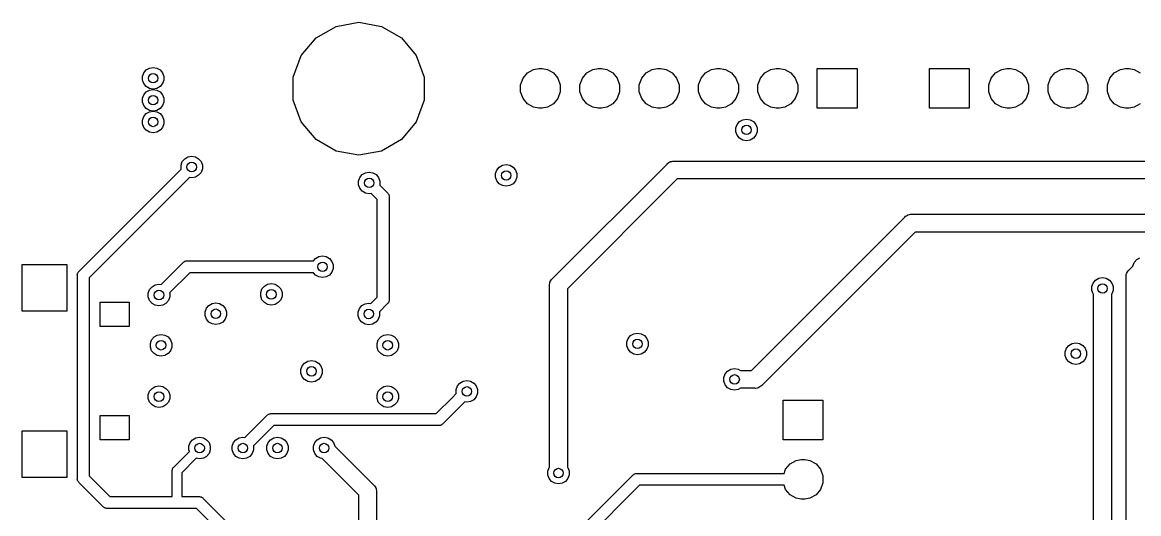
# Model space of a CAD drawing. Extents: x 91.5 to 190.2, y -113.9 to -59.9.
# Drawn here: x 91.75 to 139.54, y -80.96 to -59.93 of the extents above; entities that cross this region are included whole.
import ezdxf

# ---------------------------------------------------------------- set-up
doc = ezdxf.new("R2010")
doc.units = 0
doc.header["$MEASUREMENT"] = 0
doc.layers.add('BLACK', color=7, linetype='CONTINUOUS')

msp = doc.modelspace()

# ---------------------------------------------------------------- linework, layer by layer
at = {"layer": 'BLACK', "linetype": 'CONTINUOUS'}
for p, q in [((104.322, -60.592), (105.178, -60.0983)), ((105.178, -60.0983), (106.15, -59.9268)), ((106.15, -59.9268), (107.122, -60.0983)), ((107.122, -60.0983), (107.978, -60.592)), ((103.688, -61.3484), (104.322, -60.592)), ((107.978, -60.592), (108.612, -61.3484)), ((103.35, -62.2763), (103.688, -61.3484)), ((108.612, -61.3484), (108.95, -62.2763)), ((96.8928, -62.2394), (96.9479, -62.0879)), ((96.9479, -62.0879), (97.0516, -61.9644)), ((97.0516, -61.9644), (97.1912, -61.8837)), ((97.1912, -61.8837), (97.35, -61.8557)), ((97.35, -61.8557), (97.5088, -61.8837)), ((97.5088, -61.8837), (97.6484, -61.9644)), ((97.6484, -61.9644), (97.7521, -62.0879)), ((97.7521, -62.0879), (97.8072, -62.2394)), ((113.183, -62.3184), (113.375, -62.0888)), ((113.375, -62.0888), (113.635, -61.9389)), ((113.635, -61.9389), (113.856, -61.9)), ((113.856, -61.9), (114.004, -61.9)), ((114.004, -61.9), (114.225, -61.9389)), ((114.225, -61.9389), (114.485, -62.0888)), ((114.485, -62.0888), (114.677, -62.3184)), ((115.723, -62.3184), (115.915, -62.0888)), ((115.915, -62.0888), (116.175, -61.9389)), ((116.175, -61.9389), (116.396, -61.9)), ((116.396, -61.9), (116.544, -61.9)), ((116.544, -61.9), (116.765, -61.9389)), ((116.765, -61.9389), (117.025, -62.0888)), ((117.025, -62.0888), (117.217, -62.3184)), ((118.263, -62.3184), (118.455, -62.0888)), ((118.455, -62.0888), (118.715, -61.9389)), ((118.715, -61.9389), (118.936, -61.9)), ((118.936, -61.9), (119.084, -61.9)), ((119.084, -61.9), (119.305, -61.9389)), ((119.305, -61.9389), (119.565, -62.0888)), ((119.565, -62.0888), (119.757, -62.3184)), ((120.803, -62.3184), (120.995, -62.0888)), ((120.995, -62.0888), (121.255, -61.9389)), ((121.255, -61.9389), (121.476, -61.9)), ((121.476, -61.9), (121.624, -61.9)), ((121.624, -61.9), (121.845, -61.9389)), ((121.845, -61.9389), (122.105, -62.0888)), ((122.105, -62.0888), (122.297, -62.3184)), ((123.343, -62.3184), (123.535, -62.0888)), ((123.535, -62.0888), (123.795, -61.9389)), ((123.795, -61.9389), (124.016, -61.9)), ((124.016, -61.9), (124.164, -61.9)), ((124.164, -61.9), (124.385, -61.9389)), ((124.385, -61.9389), (124.645, -62.0888)), ((124.645, -62.0888), (124.837, -62.3184)), ((125.78, -63.6), (125.78, -61.9)), ((125.78, -61.9), (127.48, -61.9)), ((127.48, -61.9), (127.48, -63.6)), ((130.58, -63.6), (130.58, -61.9)), ((130.58, -61.9), (132.28, -61.9)), ((132.28, -61.9), (132.28, -63.6)), ((133.223, -62.3184), (133.415, -62.0888)), ((133.415, -62.0888), (133.675, -61.9389)), ((133.675, -61.9389), (133.896, -61.9)), ((133.896, -61.9), (134.044, -61.9)), ((134.044, -61.9), (134.265, -61.9389)), ((134.265, -61.9389), (134.525, -62.0888)), ((134.525, -62.0888), (134.717, -62.3184)), ((135.763, -62.3184), (135.955, -62.0888)), ((135.955, -62.0888), (136.215, -61.9389)), ((136.215, -61.9389), (136.436, -61.9)), ((136.436, -61.9), (136.584, -61.9)), ((136.584, -61.9), (136.805, -61.9389)), ((136.805, -61.9389), (137.065, -62.0888)), ((137.065, -62.0888), (137.257, -62.3184)), ((138.303, -62.3184), (138.495, -62.0888)), ((138.495, -62.0888), (138.755, -61.9389)), ((138.755, -61.9389), (138.976, -61.9)), ((138.976, -61.9), (139.124, -61.9)), ((139.124, -61.9), (139.345, -61.9389)), ((139.345, -61.9389), (139.605, -62.0888)), ((96.8928, -62.4006), (96.8928, -62.2394)), ((96.9479, -62.5521), (96.8928, -62.4006)), ((97.0516, -62.6756), (96.9479, -62.5521)), ((97.7521, -62.5521), (97.6484, -62.6756)), ((97.8072, -62.4006), (97.7521, -62.5521)), ((97.8072, -62.2394), (97.8072, -62.4006)), ((103.35, -63.2637), (103.35, -62.2763)), ((108.95, -62.2763), (108.95, -63.2637)), ((113.08, -62.6001), (113.183, -62.3184)), ((113.08, -62.8999), (113.08, -62.6001)), ((114.677, -62.3184), (114.78, -62.6001)), ((114.78, -62.6001), (114.78, -62.8999)), ((115.62, -62.6001), (115.723, -62.3184)), ((115.62, -62.8999), (115.62, -62.6001)), ((117.217, -62.3184), (117.32, -62.6001)), ((117.32, -62.6001), (117.32, -62.8999)), ((118.16, -62.6001), (118.263, -62.3184)), ((118.16, -62.8999), (118.16, -62.6001)), ((119.757, -62.3184), (119.86, -62.6001)), ((119.86, -62.6001), (119.86, -62.8999)), ((120.7, -62.6001), (120.803, -62.3184)), ((120.7, -62.8999), (120.7, -62.6001)), ((122.297, -62.3184), (122.4, -62.6001)), ((122.4, -62.6001), (122.4, -62.8999)), ((123.24, -62.6001), (123.343, -62.3184)), ((123.24, -62.8999), (123.24, -62.6001)), ((124.837, -62.3184), (124.94, -62.6001)), ((124.94, -62.6001), (124.94, -62.8999)), ((133.12, -62.6001), (133.223, -62.3184)), ((133.12, -62.8999), (133.12, -62.6001)), ((134.717, -62.3184), (134.82, -62.6001)), ((134.82, -62.6001), (134.82, -62.8999)), ((135.66, -62.6001), (135.763, -62.3184)), ((135.66, -62.8999), (135.66, -62.6001)), ((137.257, -62.3184), (137.36, -62.6001)), ((137.36, -62.6001), (137.36, -62.8999)), ((138.2, -62.6001), (138.303, -62.3184)), ((138.2, -62.8999), (138.2, -62.6001)), ((96.8928, -63.1794), (96.9479, -63.0279)), ((96.9479, -63.0279), (97.0516, -62.9044)), ((97.1912, -62.7563), (97.0516, -62.6756)), ((97.0516, -62.9044), (97.1912, -62.8237)), ((97.35, -62.7843), (97.1912, -62.7563)), ((97.1912, -62.8237), (97.35, -62.7957)), ((97.5088, -62.7563), (97.35, -62.7843)), ((97.35, -62.7957), (97.5088, -62.8237)), ((97.6484, -62.6756), (97.5088, -62.7563)), ((97.5088, -62.8237), (97.6484, -62.9044)), ((97.6484, -62.9044), (97.7521, -63.0279)), ((97.7521, -63.0279), (97.8072, -63.1794)), ((113.183, -63.1816), (113.08, -62.8999)), ((114.78, -62.8999), (114.677, -63.1816)), ((115.723, -63.1816), (115.62, -62.8999)), ((117.32, -62.8999), (117.217, -63.1816)), ((118.263, -63.1816), (118.16, -62.8999)), ((119.86, -62.8999), (119.757, -63.1816)), ((120.803, -63.1816), (120.7, -62.8999)), ((122.4, -62.8999), (122.297, -63.1816)), ((123.343, -63.1816), (123.24, -62.8999)), ((124.94, -62.8999), (124.837, -63.1816)), ((133.223, -63.1816), (133.12, -62.8999)), ((134.82, -62.8999), (134.717, -63.1816)), ((135.763, -63.1816), (135.66, -62.8999)), ((137.36, -62.8999), (137.257, -63.1816)), ((138.303, -63.1816), (138.2, -62.8999)), ((96.8928, -63.3406), (96.8928, -63.1794)), ((96.9479, -63.4921), (96.8928, -63.3406)), ((97.0516, -63.6156), (96.9479, -63.4921)), ((97.7521, -63.4921), (97.6484, -63.6156)), ((97.8072, -63.3406), (97.7521, -63.4921)), ((97.8072, -63.1794), (97.8072, -63.3406)), ((103.688, -64.1916), (103.35, -63.2637)), ((108.95, -63.2637), (108.612, -64.1916)), ((113.375, -63.4112), (113.183, -63.1816)), ((113.635, -63.5611), (113.375, -63.4112)), ((114.485, -63.4112), (114.225, -63.5611)), ((114.677, -63.1816), (114.485, -63.4112)), ((115.915, -63.4112), (115.723, -63.1816)), ((116.175, -63.5611), (115.915, -63.4112)), ((117.025, -63.4112), (116.765, -63.5611)), ((117.217, -63.1816), (117.025, -63.4112)), ((118.455, -63.4112), (118.263, -63.1816)), ((118.715, -63.5611), (118.455, -63.4112)), ((119.565, -63.4112), (119.305, -63.5611)), ((119.757, -63.1816), (119.565, -63.4112)), ((120.995, -63.4112), (120.803, -63.1816)), ((121.255, -63.5611), (120.995, -63.4112)), ((122.105, -63.4112), (121.845, -63.5611)), ((122.297, -63.1816), (122.105, -63.4112)), ((123.535, -63.4112), (123.343, -63.1816)), ((123.795, -63.5611), (123.535, -63.4112)), ((124.645, -63.4112), (124.385, -63.5611)), ((124.837, -63.1816), (124.645, -63.4112)), ((133.415, -63.4112), (133.223, -63.1816)), ((133.675, -63.5611), (133.415, -63.4112)), ((134.525, -63.4112), (134.265, -63.5611)), ((134.717, -63.1816), (134.525, -63.4112)), ((135.955, -63.4112), (135.763, -63.1816)), ((136.215, -63.5611), (135.955, -63.4112)), ((137.065, -63.4112), (136.805, -63.5611)), ((137.257, -63.1816), (137.065, -63.4112)), ((138.495, -63.4112), (138.303, -63.1816)), ((138.755, -63.5611), (138.495, -63.4112)), ((139.605, -63.4112), (139.345, -63.5611)), ((96.8928, -64.1094), (96.9479, -63.9579)), ((96.9479, -63.9579), (97.0516, -63.8344)), ((97.1912, -63.6963), (97.0516, -63.6156)), ((97.0516, -63.8344), (97.1912, -63.7537)), ((97.35, -63.7243), (97.1912, -63.6963)), ((97.1912, -63.7537), (97.35, -63.7257)), ((97.5088, -63.6963), (97.35, -63.7243)), ((97.35, -63.7257), (97.5088, -63.7537)), ((97.6484, -63.6156), (97.5088, -63.6963)), ((97.5088, -63.7537), (97.6484, -63.8344)), ((97.6484, -63.8344), (97.7521, -63.9579)), ((97.7521, -63.9579), (97.8072, -64.1094)), ((113.856, -63.6), (113.635, -63.5611)), ((114.004, -63.6), (113.856, -63.6)), ((114.225, -63.5611), (114.004, -63.6)), ((116.396, -63.6), (116.175, -63.5611)), ((116.544, -63.6), (116.396, -63.6)), ((116.765, -63.5611), (116.544, -63.6)), ((118.936, -63.6), (118.715, -63.5611)), ((119.084, -63.6), (118.936, -63.6)), ((119.305, -63.5611), (119.084, -63.6)), ((121.476, -63.6), (121.255, -63.5611)), ((121.624, -63.6), (121.476, -63.6)), ((121.845, -63.5611), (121.624, -63.6)), ((124.016, -63.6), (123.795, -63.5611)), ((124.164, -63.6), (124.016, -63.6)), ((124.385, -63.5611), (124.164, -63.6)), ((127.48, -63.6), (125.78, -63.6)), ((132.28, -63.6), (130.58, -63.6)), ((133.896, -63.6), (133.675, -63.5611)), ((134.044, -63.6), (133.896, -63.6)), ((134.265, -63.5611), (134.044, -63.6)), ((136.436, -63.6), (136.215, -63.5611)), ((136.584, -63.6), (136.436, -63.6)), ((136.805, -63.5611), (136.584, -63.6)), ((138.976, -63.6), (138.755, -63.5611)), ((139.124, -63.6), (138.976, -63.6)), ((139.345, -63.5611), (139.124, -63.6)), ((96.8928, -64.2706), (96.8928, -64.1094)), ((96.9479, -64.4221), (96.8928, -64.2706)), ((97.0516, -64.5456), (96.9479, -64.4221)), ((97.7521, -64.4221), (97.6484, -64.5456)), ((97.8072, -64.2706), (97.7521, -64.4221)), ((97.8072, -64.1094), (97.8072, -64.2706)), ((104.322, -64.948), (103.688, -64.1916)), ((108.612, -64.1916), (107.978, -64.948)), ((122.293, -64.4494), (122.348, -64.2979)), ((122.293, -64.6106), (122.293, -64.4494)), ((122.348, -64.2979), (122.452, -64.1744)), ((122.452, -64.1744), (122.591, -64.0937)), ((122.591, -64.0937), (122.75, -64.0657)), ((122.75, -64.0657), (122.909, -64.0937)), ((122.909, -64.0937), (123.048, -64.1744)), ((123.048, -64.1744), (123.152, -64.2979)), ((123.152, -64.2979), (123.207, -64.4494)), ((123.207, -64.4494), (123.207, -64.6106)), ((97.1912, -64.6263), (97.0516, -64.5456)), ((97.35, -64.6543), (97.1912, -64.6263)), ((97.5088, -64.6263), (97.35, -64.6543)), ((97.6484, -64.5456), (97.5088, -64.6263)), ((105.178, -65.4417), (104.322, -64.948)), ((107.978, -64.948), (107.122, -65.4417)), ((122.348, -64.7621), (122.293, -64.6106)), ((122.452, -64.8856), (122.348, -64.7621)), ((122.591, -64.9663), (122.452, -64.8856)), ((122.75, -64.9943), (122.591, -64.9663)), ((122.909, -64.9663), (122.75, -64.9943)), ((123.048, -64.8856), (122.909, -64.9663)), ((123.152, -64.7621), (123.048, -64.8856)), ((123.207, -64.6106), (123.152, -64.7621)), ((106.15, -65.6132), (105.178, -65.4417)), ((107.122, -65.4417), (106.15, -65.6132)), ((98.5428, -66.0394), (98.5979, -65.8879)), ((98.5979, -65.8879), (98.7016, -65.7644)), ((98.7016, -65.7644), (98.8412, -65.6837)), ((98.8412, -65.6837), (99, -65.6557)), ((99, -65.6557), (99.1588, -65.6837)), ((99.1588, -65.6837), (99.2984, -65.7644)), ((99.2984, -65.7644), (99.4021, -65.8879)), ((99.4021, -65.8879), (99.4572, -66.0394)), ((119.381, -65.9536), (119.425, -65.9284)), ((119.425, -65.9284), (119.466, -65.8994)), ((119.466, -65.8994), (119.483, -65.895)), ((119.483, -65.895), (119.498, -65.8865)), ((119.498, -65.8865), (119.547, -65.8777)), ((119.547, -65.8777), (119.596, -65.8646)), ((119.596, -65.8646), (119.647, -65.869)), ((119.647, -65.869), (159.936, -65.869)), ((94.1882, -70.5725), (98.5474, -66.2134)), ((98.5428, -66.2006), (98.5428, -66.0394)), ((98.5474, -66.2134), (98.5428, -66.2006)), ((99.4021, -66.3521), (99.2984, -66.4756)), ((99.4572, -66.2006), (99.4021, -66.3521)), ((99.4572, -66.0394), (99.4572, -66.2006)), ((106.302, -66.4444), (106.441, -66.3637)), ((106.441, -66.3637), (106.6, -66.3357)), ((106.6, -66.3357), (106.759, -66.3637)), ((106.759, -66.3637), (106.898, -66.4444)), ((112.008, -66.3994), (112.063, -66.2479)), ((112.008, -66.5606), (112.008, -66.3994)), ((112.063, -66.2479), (112.167, -66.1244)), ((112.167, -66.1244), (112.306, -66.0437)), ((112.306, -66.0437), (112.465, -66.0157)), ((112.465, -66.0157), (112.624, -66.0437)), ((112.624, -66.0437), (112.763, -66.1244)), ((112.763, -66.1244), (112.867, -66.2479)), ((112.867, -66.2479), (112.922, -66.3994)), ((112.922, -66.3994), (112.922, -66.5606)), ((114.442, -70.8988), (119.349, -65.9924)), ((119.349, -65.9924), (119.381, -65.9536)), ((98.9107, -66.5685), (94.614, -70.8652)), ((99, -66.5843), (98.9107, -66.5685)), ((99.1588, -66.5563), (99, -66.5843)), ((99.2984, -66.4756), (99.1588, -66.5563)), ((106.143, -66.7194), (106.198, -66.5679)), ((106.143, -66.8806), (106.143, -66.7194)), ((106.198, -67.0321), (106.143, -66.8806)), ((106.198, -66.5679), (106.302, -66.4444)), ((106.898, -66.4444), (107.002, -66.5679)), ((107.002, -66.5679), (107.057, -66.7194)), ((107.057, -66.8806), (107.053, -66.8934)), ((107.053, -66.8934), (107.372, -67.2126)), ((107.057, -66.7194), (107.057, -66.8806)), ((112.063, -66.7121), (112.008, -66.5606)), ((112.167, -66.8356), (112.063, -66.7121)), ((112.306, -66.9163), (112.167, -66.8356)), ((112.763, -66.8356), (112.624, -66.9163)), ((112.867, -66.7121), (112.763, -66.8356)), ((112.922, -66.5606), (112.867, -66.7121)), ((119.788, -66.631), (115.081, -71.3378)), ((159.936, -66.631), (119.788, -66.631)), ((106.302, -67.1556), (106.198, -67.0321)), ((106.441, -67.2363), (106.302, -67.1556)), ((106.6, -67.2643), (106.441, -67.2363)), ((106.689, -67.2485), (106.6, -67.2643)), ((106.946, -67.5052), (106.689, -67.2485)), ((107.372, -67.2126), (107.398, -67.2342)), ((107.398, -67.2342), (107.414, -67.2634)), ((107.414, -67.2634), (107.434, -67.291)), ((107.434, -67.291), (107.437, -67.302)), ((107.437, -67.302), (107.442, -67.3118)), ((107.442, -67.3118), (107.448, -67.345)), ((107.448, -67.345), (107.457, -67.3775)), ((107.457, -67.3775), (107.454, -67.4111)), ((112.465, -66.9443), (112.306, -66.9163)), ((112.624, -66.9163), (112.465, -66.9443)), ((106.946, -71.6848), (106.946, -67.5052)), ((107.454, -67.4111), (107.454, -71.7789)), ((122.962, -74.829), (129.524, -68.2674)), ((129.524, -68.2674), (129.556, -68.2286)), ((129.556, -68.2286), (129.6, -68.2034)), ((129.6, -68.2034), (129.641, -68.1744)), ((129.641, -68.1744), (129.658, -68.17)), ((129.658, -68.17), (129.673, -68.1615)), ((129.673, -68.1615), (129.722, -68.1527)), ((129.722, -68.1527), (129.771, -68.1396)), ((129.771, -68.1396), (129.822, -68.144)), ((129.822, -68.144), (141.463, -68.144)), ((129.963, -68.906), (123.401, -75.4676)), ((141.322, -68.906), (129.963, -68.906)), ((97.6893, -71.1515), (98.6226, -70.2182)), ((98.6226, -70.2182), (98.6442, -70.1924)), ((98.6442, -70.1924), (98.6734, -70.1756)), ((98.6734, -70.1756), (98.701, -70.1562)), ((98.701, -70.1562), (98.712, -70.1533)), ((98.712, -70.1533), (98.7218, -70.1476)), ((98.7218, -70.1476), (98.755, -70.1418)), ((98.755, -70.1418), (98.7875, -70.1331)), ((98.7875, -70.1331), (98.8211, -70.136)), ((98.8211, -70.136), (104.216, -70.136)), ((104.216, -70.136), (104.302, -70.0344)), ((104.302, -70.0344), (104.441, -69.9537)), ((104.441, -69.9537), (104.6, -69.9257)), ((104.6, -69.9257), (104.759, -69.9537)), ((104.759, -69.9537), (104.898, -70.0344)), ((104.898, -70.0344), (105.002, -70.1579)), ((105.002, -70.1579), (105.057, -70.3094)), ((139.293, -70.3578), (139.348, -70.2079)), ((139.348, -70.2079), (139.452, -70.0844)), ((139.452, -70.0844), (139.591, -70.0037)), ((91.75, -72.2938), (91.75, -70.2938)), ((91.75, -70.2938), (93.65, -70.2938)), ((93.65, -70.2938), (93.65, -72.2938)), ((94.1031, -70.7375), (94.1118, -70.705)), ((94.1118, -70.705), (94.1176, -70.6718)), ((94.1176, -70.6718), (94.1233, -70.662)), ((94.1233, -70.662), (94.1262, -70.651)), ((94.1262, -70.651), (94.1456, -70.6234)), ((94.1456, -70.6234), (94.1624, -70.5942)), ((94.1624, -70.5942), (94.1882, -70.5725)), ((98.9152, -70.644), (98.0526, -71.5066)), ((104.216, -70.644), (98.9152, -70.644)), ((104.302, -70.7456), (104.216, -70.644)), ((105.002, -70.6221), (104.898, -70.7456)), ((105.057, -70.4706), (105.002, -70.6221)), ((105.057, -70.3094), (105.057, -70.4706)), ((139.008, -70.7274), (139.016, -70.6777)), ((139.016, -70.6777), (139.025, -70.6629)), ((139.025, -70.6629), (139.029, -70.6465)), ((139.029, -70.6465), (139.058, -70.6051)), ((139.058, -70.6051), (139.084, -70.5613)), ((139.084, -70.5613), (139.122, -70.5288)), ((139.122, -70.5288), (139.293, -70.3578)), ((94.106, -70.7711), (94.1031, -70.7375)), ((94.106, -79.4389), (94.106, -70.7711)), ((94.614, -70.8652), (94.614, -79.3448)), ((97.3016, -71.2444), (97.4412, -71.1637)), ((97.4412, -71.1637), (97.6, -71.1357)), ((97.6, -71.1357), (97.6893, -71.1515)), ((102.112, -71.2144), (102.251, -71.1337)), ((102.251, -71.1337), (102.41, -71.1057)), ((102.41, -71.1057), (102.569, -71.1337)), ((102.569, -71.1337), (102.708, -71.2144)), ((104.441, -70.8263), (104.302, -70.7456)), ((104.6, -70.8543), (104.441, -70.8263)), ((104.759, -70.8263), (104.6, -70.8543)), ((104.898, -70.7456), (104.759, -70.8263)), ((114.315, -71.1463), (114.328, -71.0974)), ((114.319, -71.1966), (114.315, -71.1463)), ((114.319, -78.9628), (114.319, -71.1966)), ((114.328, -71.0974), (114.336, -71.0477)), ((114.336, -71.0477), (114.345, -71.0329)), ((114.345, -71.0329), (114.349, -71.0165)), ((114.349, -71.0165), (114.378, -70.9751)), ((114.378, -70.9751), (114.404, -70.9313)), ((114.404, -70.9313), (114.442, -70.8988)), ((137.533, -71.2394), (137.588, -71.0879)), ((137.588, -71.0879), (137.692, -70.9644)), ((137.692, -70.9644), (137.831, -70.8837)), ((137.831, -70.8837), (137.99, -70.8557)), ((137.99, -70.8557), (138.149, -70.8837)), ((138.149, -70.8837), (138.288, -70.9644)), ((138.288, -70.9644), (138.392, -71.0879)), ((138.392, -71.0879), (138.447, -71.2394)), ((138.995, -70.7763), (139.008, -70.7274)), ((138.999, -70.8266), (138.995, -70.7763)), ((138.999, -86.9234), (138.999, -70.8266)), ((97.1428, -71.5194), (97.1979, -71.3679)), ((97.1428, -71.6806), (97.1428, -71.5194)), ((97.1979, -71.3679), (97.3016, -71.2444)), ((98.0526, -71.5066), (98.0572, -71.5194)), ((98.0572, -71.5194), (98.0572, -71.6806)), ((101.953, -71.4894), (102.008, -71.3379)), ((101.953, -71.6506), (101.953, -71.4894)), ((102.008, -71.8021), (101.953, -71.6506)), ((102.008, -71.3379), (102.112, -71.2144)), ((102.708, -71.2144), (102.812, -71.3379)), ((102.812, -71.3379), (102.867, -71.4894)), ((102.867, -71.6506), (102.812, -71.8021)), ((102.867, -71.4894), (102.867, -71.6506)), ((115.081, -71.3378), (115.081, -78.9628)), ((137.533, -71.4006), (137.533, -71.2394)), ((137.588, -71.5521), (137.533, -71.4006)), ((137.609, -71.5772), (137.588, -71.5521)), ((137.609, -84.1522), (137.609, -71.5772)), ((138.392, -71.5521), (138.371, -71.5772)), ((138.371, -71.5772), (138.371, -84.2934)), ((138.447, -71.4006), (138.392, -71.5521)), ((138.447, -71.2394), (138.447, -71.4006)), ((95.075, -72.95), (95.075, -71.9)), ((95.075, -71.9), (96.325, -71.9)), ((96.325, -71.9), (96.325, -72.95)), ((97.1979, -71.8321), (97.1428, -71.6806)), ((97.3016, -71.9556), (97.1979, -71.8321)), ((97.4412, -72.0363), (97.3016, -71.9556)), ((97.6, -72.0643), (97.4412, -72.0363)), ((97.7588, -72.0363), (97.6, -72.0643)), ((97.8984, -71.9556), (97.7588, -72.0363)), ((98.0021, -71.8321), (97.8984, -71.9556)), ((98.0572, -71.6806), (98.0021, -71.8321)), ((99.6279, -72.1679), (99.7316, -72.0444)), ((99.7316, -72.0444), (99.8712, -71.9637)), ((99.8712, -71.9637), (100.03, -71.9357)), ((100.03, -71.9357), (100.189, -71.9637)), ((100.189, -71.9637), (100.328, -72.0444)), ((100.328, -72.0444), (100.432, -72.1679)), ((102.112, -71.9256), (102.008, -71.8021)), ((102.251, -72.0063), (102.112, -71.9256)), ((102.41, -72.0343), (102.251, -72.0063)), ((102.569, -72.0063), (102.41, -72.0343)), ((102.708, -71.9256), (102.569, -72.0063)), ((102.812, -71.8021), (102.708, -71.9256)), ((106.178, -72.1779), (106.282, -72.0544)), ((106.282, -72.0544), (106.421, -71.9737)), ((106.421, -71.9737), (106.58, -71.9457)), ((106.58, -71.9457), (106.669, -71.9615)), ((106.669, -71.9615), (106.946, -71.6848)), ((107.372, -71.9774), (107.033, -72.3166)), ((107.398, -71.9558), (107.372, -71.9774)), ((107.414, -71.9266), (107.398, -71.9558)), ((107.434, -71.899), (107.414, -71.9266)), ((107.437, -71.888), (107.434, -71.899)), ((107.442, -71.8782), (107.437, -71.888)), ((107.448, -71.845), (107.442, -71.8782)), ((107.457, -71.8125), (107.448, -71.845)), ((107.454, -71.7789), (107.457, -71.8125)), ((93.65, -72.2938), (91.75, -72.2938)), ((99.5728, -72.3194), (99.6279, -72.1679)), ((99.5728, -72.4806), (99.5728, -72.3194)), ((99.6279, -72.6321), (99.5728, -72.4806)), ((99.7316, -72.7556), (99.6279, -72.6321)), ((100.432, -72.6321), (100.328, -72.7556)), ((100.432, -72.1679), (100.487, -72.3194)), ((100.487, -72.4806), (100.432, -72.6321)), ((100.487, -72.3194), (100.487, -72.4806)), ((106.123, -72.3294), (106.178, -72.1779)), ((106.123, -72.4906), (106.123, -72.3294)), ((106.178, -72.6421), (106.123, -72.4906)), ((107.037, -72.4906), (106.982, -72.6421)), ((107.033, -72.3166), (107.037, -72.3294)), ((107.037, -72.3294), (107.037, -72.4906)), ((96.325, -72.95), (95.075, -72.95)), ((99.8712, -72.8363), (99.7316, -72.7556)), ((100.03, -72.8643), (99.8712, -72.8363)), ((100.189, -72.8363), (100.03, -72.8643)), ((100.328, -72.7556), (100.189, -72.8363)), ((106.282, -72.7656), (106.178, -72.6421)), ((106.421, -72.8463), (106.282, -72.7656)), ((106.58, -72.8743), (106.421, -72.8463)), ((106.739, -72.8463), (106.58, -72.8743)), ((106.878, -72.7656), (106.739, -72.8463)), ((106.982, -72.6421), (106.878, -72.7656)), ((97.2303, -73.6694), (97.2855, -73.5179)), ((97.2855, -73.5179), (97.3891, -73.3944)), ((97.3891, -73.3944), (97.5287, -73.3137)), ((97.5287, -73.3137), (97.6875, -73.2857)), ((97.6875, -73.2857), (97.8463, -73.3137)), ((97.8463, -73.3137), (97.9859, -73.3944)), ((97.9859, -73.3944), (98.0896, -73.5179)), ((98.0896, -73.5179), (98.1447, -73.6694)), ((106.933, -73.6694), (106.988, -73.5179)), ((106.988, -73.5179), (107.092, -73.3944)), ((107.092, -73.3944), (107.231, -73.3137)), ((107.231, -73.3137), (107.39, -73.2857)), ((107.39, -73.2857), (107.549, -73.3137)), ((107.549, -73.3137), (107.688, -73.3944)), ((107.688, -73.3944), (107.792, -73.5179)), ((107.792, -73.5179), (107.847, -73.6694)), ((117.623, -73.6094), (117.678, -73.4579)), ((117.678, -73.4579), (117.782, -73.3344)), ((117.782, -73.3344), (117.921, -73.2537)), ((117.921, -73.2537), (118.08, -73.2257)), ((118.08, -73.2257), (118.239, -73.2537)), ((118.239, -73.2537), (118.378, -73.3344)), ((118.378, -73.3344), (118.482, -73.4579)), ((118.482, -73.4579), (118.537, -73.6094)), ((97.2303, -73.8306), (97.2303, -73.6694)), ((97.2855, -73.9821), (97.2303, -73.8306)), ((97.3891, -74.1056), (97.2855, -73.9821)), ((98.0896, -73.9821), (97.9859, -74.1056)), ((98.1447, -73.8306), (98.0896, -73.9821)), ((98.1447, -73.6694), (98.1447, -73.8306)), ((106.933, -73.8306), (106.933, -73.6694)), ((106.988, -73.9821), (106.933, -73.8306)), ((107.092, -74.1056), (106.988, -73.9821)), ((107.792, -73.9821), (107.688, -74.1056)), ((107.847, -73.8306), (107.792, -73.9821)), ((107.847, -73.6694), (107.847, -73.8306)), ((117.623, -73.7706), (117.623, -73.6094)), ((117.678, -73.9221), (117.623, -73.7706)), ((117.782, -74.0456), (117.678, -73.9221)), ((117.921, -74.1263), (117.782, -74.0456)), ((118.378, -74.0456), (118.239, -74.1263)), ((118.482, -73.9221), (118.378, -74.0456)), ((118.537, -73.7706), (118.482, -73.9221)), ((118.537, -73.6094), (118.537, -73.7706)), ((136.393, -74.0294), (136.448, -73.8779)), ((136.393, -74.1906), (136.393, -74.0294)), ((136.448, -73.8779), (136.552, -73.7544)), ((136.552, -73.7544), (136.691, -73.6737)), ((136.691, -73.6737), (136.85, -73.6457)), ((136.85, -73.6457), (137.009, -73.6737)), ((137.009, -73.6737), (137.148, -73.7544)), ((137.148, -73.7544), (137.252, -73.8779)), ((137.252, -73.8779), (137.307, -74.0294)), ((137.307, -74.0294), (137.307, -74.1906)), ((97.5287, -74.1863), (97.3891, -74.1056)), ((97.6875, -74.2143), (97.5287, -74.1863)), ((97.8463, -74.1863), (97.6875, -74.2143)), ((97.9859, -74.1056), (97.8463, -74.1863)), ((103.728, -74.6335), (103.832, -74.51)), ((103.832, -74.51), (103.971, -74.4293)), ((103.971, -74.4293), (104.13, -74.4013)), ((104.13, -74.4013), (104.289, -74.4293)), ((104.289, -74.4293), (104.428, -74.51)), ((104.428, -74.51), (104.532, -74.6335)), ((107.231, -74.1863), (107.092, -74.1056)), ((107.39, -74.2143), (107.231, -74.1863)), ((107.549, -74.1863), (107.39, -74.2143)), ((107.688, -74.1056), (107.549, -74.1863)), ((118.08, -74.1543), (117.921, -74.1263)), ((118.239, -74.1263), (118.08, -74.1543)), ((136.448, -74.3421), (136.393, -74.1906)), ((136.552, -74.4656), (136.448, -74.3421)), ((136.691, -74.5463), (136.552, -74.4656)), ((136.85, -74.5743), (136.691, -74.5463)), ((137.009, -74.5463), (136.85, -74.5743)), ((137.148, -74.4656), (137.009, -74.5463)), ((137.252, -74.3421), (137.148, -74.4656)), ((137.307, -74.1906), (137.252, -74.3421)), ((103.673, -74.785), (103.728, -74.6335)), ((103.673, -74.9462), (103.673, -74.785)), ((103.728, -75.0977), (103.673, -74.9462)), ((104.532, -74.6335), (104.587, -74.785)), ((104.587, -74.9462), (104.532, -75.0977)), ((104.587, -74.785), (104.587, -74.9462)), ((121.783, -75.1294), (121.838, -74.9779)), ((121.838, -74.9779), (121.942, -74.8544)), ((121.942, -74.8544), (122.081, -74.7737)), ((122.081, -74.7737), (122.24, -74.7457)), ((122.24, -74.7457), (122.399, -74.7737)), ((122.399, -74.7737), (122.494, -74.829)), ((122.494, -74.829), (122.962, -74.829)), ((97.4412, -75.5137), (97.6, -75.4857)), ((97.6, -75.4857), (97.7588, -75.5137)), ((103.832, -75.2212), (103.728, -75.0977)), ((103.971, -75.3019), (103.832, -75.2212)), ((104.13, -75.3299), (103.971, -75.3019)), ((104.289, -75.3019), (104.13, -75.3299)), ((104.428, -75.2212), (104.289, -75.3019)), ((104.532, -75.0977), (104.428, -75.2212)), ((107.231, -75.5137), (107.39, -75.4857)), ((107.39, -75.4857), (107.549, -75.5137)), ((110.323, -75.6444), (110.378, -75.4929)), ((110.378, -75.4929), (110.482, -75.3694)), ((110.482, -75.3694), (110.621, -75.2888)), ((110.621, -75.2888), (110.78, -75.2608)), ((110.78, -75.2608), (110.939, -75.2888)), ((110.939, -75.2888), (111.078, -75.3694)), ((111.078, -75.3694), (111.182, -75.4929)), ((111.182, -75.4929), (111.237, -75.6444)), ((121.783, -75.2906), (121.783, -75.1294)), ((121.838, -75.4421), (121.783, -75.2906)), ((121.942, -75.5656), (121.838, -75.4421)), ((123.401, -75.4676), (123.369, -75.5064)), ((97.1428, -75.8694), (97.1979, -75.7179)), ((97.1428, -76.0306), (97.1428, -75.8694)), ((97.1979, -75.7179), (97.3016, -75.5944)), ((97.3016, -75.5944), (97.4412, -75.5137)), ((97.7588, -75.5137), (97.8984, -75.5944)), ((97.8984, -75.5944), (98.0021, -75.7179)), ((98.0021, -75.7179), (98.0572, -75.8694)), ((98.0572, -75.8694), (98.0572, -76.0306)), ((106.933, -75.8694), (106.988, -75.7179)), ((106.933, -76.0306), (106.933, -75.8694)), ((106.988, -75.7179), (107.092, -75.5944)), ((107.092, -75.5944), (107.231, -75.5137)), ((107.549, -75.5137), (107.688, -75.5944)), ((107.688, -75.5944), (107.792, -75.7179)), ((107.792, -75.7179), (107.847, -75.8694)), ((107.847, -75.8694), (107.847, -76.0306)), ((110.159, -75.9869), (110.327, -75.8184)), ((110.323, -75.8056), (110.323, -75.6444)), ((110.327, -75.8184), (110.323, -75.8056)), ((111.182, -75.9571), (111.078, -76.0806)), ((111.237, -75.8056), (111.182, -75.9571)), ((111.237, -75.6444), (111.237, -75.8056)), ((122.081, -75.6463), (121.942, -75.5656)), ((122.24, -75.6743), (122.081, -75.6463)), ((122.399, -75.6463), (122.24, -75.6743)), ((122.494, -75.591), (122.399, -75.6463)), ((123.103, -75.591), (122.494, -75.591)), ((123.154, -75.5954), (123.103, -75.591)), ((123.203, -75.5823), (123.154, -75.5954)), ((123.252, -75.5735), (123.203, -75.5823)), ((123.267, -75.565), (123.252, -75.5735)), ((123.283, -75.5606), (123.267, -75.565)), ((123.325, -75.5316), (123.283, -75.5606)), ((123.369, -75.5064), (123.325, -75.5316)), ((97.1979, -76.1821), (97.1428, -76.0306)), ((97.3016, -76.3056), (97.1979, -76.1821)), ((97.4412, -76.3863), (97.3016, -76.3056)), ((97.6, -76.4143), (97.4412, -76.3863)), ((97.7588, -76.3863), (97.6, -76.4143)), ((97.8984, -76.3056), (97.7588, -76.3863)), ((98.0021, -76.1821), (97.8984, -76.3056)), ((98.0572, -76.0306), (98.0021, -76.1821)), ((106.988, -76.1821), (106.933, -76.0306)), ((107.092, -76.3056), (106.988, -76.1821)), ((107.231, -76.3863), (107.092, -76.3056)), ((107.39, -76.4143), (107.231, -76.3863)), ((107.549, -76.3863), (107.39, -76.4143)), ((107.688, -76.3056), (107.549, -76.3863)), ((107.792, -76.1821), (107.688, -76.3056)), ((107.847, -76.0306), (107.792, -76.1821)), ((109.47, -76.676), (110.159, -75.9869)), ((110.518, -76.3461), (109.762, -77.1018)), ((110.159, -75.9869), (110.159, -75.9869)), ((110.691, -76.1735), (110.518, -76.3461)), ((110.518, -76.3461), (110.518, -76.3461)), ((110.78, -76.1893), (110.691, -76.1735)), ((110.939, -76.1613), (110.78, -76.1893)), ((111.078, -76.0806), (110.939, -76.1613)), ((124.32, -77.8), (124.32, -76.1)), ((124.32, -76.1), (126.02, -76.1)), ((126.02, -76.1), (126.02, -77.8)), ((95.075, -77.8), (95.075, -76.75)), ((95.075, -76.75), (96.325, -76.75)), ((96.325, -76.75), (96.325, -77.8)), ((101.279, -77.7015), (102.223, -76.7582)), ((102.223, -76.7582), (102.244, -76.7324)), ((102.244, -76.7324), (102.273, -76.7156)), ((102.273, -76.7156), (102.301, -76.6962)), ((102.301, -76.6962), (102.312, -76.6933)), ((102.312, -76.6933), (102.322, -76.6876)), ((102.322, -76.6876), (102.355, -76.6818)), ((102.355, -76.6818), (102.388, -76.6731)), ((102.388, -76.6731), (102.421, -76.676)), ((102.421, -76.676), (109.47, -76.676)), ((91.75, -79.4062), (91.75, -77.4062)), ((91.75, -77.4062), (93.65, -77.4062)), ((93.65, -77.4062), (93.65, -79.4062)), ((102.515, -77.184), (101.643, -78.0566)), ((109.564, -77.184), (102.515, -77.184)), ((109.598, -77.1869), (109.564, -77.184)), ((109.63, -77.1782), (109.598, -77.1869)), ((109.663, -77.1724), (109.63, -77.1782)), ((109.673, -77.1667), (109.663, -77.1724)), ((109.684, -77.1638), (109.673, -77.1667)), ((109.712, -77.1444), (109.684, -77.1638)), ((109.741, -77.1276), (109.712, -77.1444)), ((109.762, -77.1018), (109.741, -77.1276)), ((96.325, -77.8), (95.075, -77.8)), ((98.9379, -77.9179), (99.0416, -77.7944)), ((99.0416, -77.7944), (99.1812, -77.7137)), ((99.1812, -77.7137), (99.34, -77.6857)), ((99.34, -77.6857), (99.4988, -77.7137)), ((99.4988, -77.7137), (99.6384, -77.7944)), ((99.6384, -77.7944), (99.7421, -77.9179)), ((100.788, -77.9179), (100.892, -77.7944)), ((100.892, -77.7944), (101.031, -77.7137)), ((101.031, -77.7137), (101.19, -77.6857)), ((101.19, -77.6857), (101.279, -77.7015)), ((102.268, -77.9179), (102.372, -77.7944)), ((102.372, -77.7944), (102.511, -77.7137)), ((102.511, -77.7137), (102.67, -77.6857)), ((102.67, -77.6857), (102.829, -77.7137)), ((102.829, -77.7137), (102.968, -77.7944)), ((102.968, -77.7944), (103.072, -77.9179)), ((104.268, -77.9179), (104.372, -77.7944)), ((104.372, -77.7944), (104.511, -77.7137)), ((104.511, -77.7137), (104.67, -77.6857)), ((104.67, -77.6857), (104.829, -77.7137)), ((104.829, -77.7137), (104.968, -77.7944)), ((104.968, -77.7944), (105.072, -77.9179)), ((126.02, -77.8), (124.32, -77.8)), ((98.2326, -78.97), (98.9066, -78.296)), ((98.8828, -78.0694), (98.9379, -77.9179)), ((98.8828, -78.2306), (98.8828, -78.0694)), ((98.9066, -78.296), (98.8828, -78.2306)), ((99.7421, -77.9179), (99.7972, -78.0694)), ((99.7972, -78.2306), (99.7421, -78.3821)), ((99.7972, -78.0694), (99.7972, -78.2306)), ((100.733, -78.0694), (100.788, -77.9179)), ((100.733, -78.2306), (100.733, -78.0694)), ((100.788, -78.3821), (100.733, -78.2306)), ((101.647, -78.2306), (101.592, -78.3821)), ((101.643, -78.0566), (101.647, -78.0694)), ((101.647, -78.0694), (101.647, -78.2306)), ((102.213, -78.0694), (102.268, -77.9179)), ((102.213, -78.2306), (102.213, -78.0694)), ((102.268, -78.3821), (102.213, -78.2306)), ((103.072, -77.9179), (103.127, -78.0694)), ((103.127, -78.2306), (103.072, -78.3821)), ((103.127, -78.0694), (103.127, -78.2306)), ((104.213, -78.0694), (104.268, -77.9179)), ((104.213, -78.2306), (104.213, -78.0694)), ((104.268, -78.3821), (104.213, -78.2306)), ((105.072, -77.9179), (105.127, -78.0678)), ((105.127, -78.0678), (106.788, -79.7288)), ((99.1896, -78.5877), (98.5732, -79.2042)), ((99.34, -78.6143), (99.1896, -78.5877)), ((99.4988, -78.5863), (99.34, -78.6143)), ((99.6384, -78.5056), (99.4988, -78.5863)), ((99.7421, -78.3821), (99.6384, -78.5056)), ((100.892, -78.5056), (100.788, -78.3821)), ((101.031, -78.5863), (100.892, -78.5056)), ((101.19, -78.6143), (101.031, -78.5863)), ((101.349, -78.5863), (101.19, -78.6143)), ((101.488, -78.5056), (101.349, -78.5863)), ((101.592, -78.3821), (101.488, -78.5056)), ((102.372, -78.5056), (102.268, -78.3821)), ((102.511, -78.5863), (102.372, -78.5056)), ((102.67, -78.6143), (102.511, -78.5863)), ((102.829, -78.5863), (102.67, -78.6143)), ((102.968, -78.5056), (102.829, -78.5863)), ((103.072, -78.3821), (102.968, -78.5056)), ((104.372, -78.5056), (104.268, -78.3821)), ((104.511, -78.5863), (104.372, -78.5056)), ((104.579, -78.5983), (104.511, -78.5863)), ((106.149, -80.1678), (104.579, -78.5983)), ((124.423, -79.0584), (124.615, -78.8288)), ((124.615, -78.8288), (124.875, -78.6789)), ((124.875, -78.6789), (125.096, -78.64)), ((125.096, -78.64), (125.244, -78.64)), ((125.244, -78.64), (125.465, -78.6789)), ((125.465, -78.6789), (125.725, -78.8288)), ((125.725, -78.8288), (125.917, -79.0584)), ((98.1645, -79.102), (98.1714, -79.076)), ((98.1668, -79.1289), (98.1645, -79.102)), ((98.1668, -80.226), (98.1668, -79.1289)), ((98.1714, -79.076), (98.1761, -79.0494)), ((98.1761, -79.0494), (98.1806, -79.0416)), ((98.1806, -79.0416), (98.183, -79.0328)), ((98.183, -79.0328), (98.1985, -79.0107)), ((98.1985, -79.0107), (98.2119, -78.9874)), ((98.2119, -78.9874), (98.2326, -78.97)), ((98.5732, -79.2042), (98.5732, -80.226)), ((113.028, -84.1625), (117.873, -79.3182)), ((114.243, -79.1394), (114.298, -78.9879)), ((114.243, -79.3006), (114.243, -79.1394)), ((114.298, -79.4521), (114.243, -79.3006)), ((114.298, -78.9879), (114.319, -78.9628)), ((115.081, -78.9628), (115.102, -78.9879)), ((115.102, -78.9879), (115.157, -79.1394)), ((115.157, -79.3006), (115.102, -79.4521)), ((115.157, -79.1394), (115.157, -79.3006)), ((117.873, -79.3182), (117.894, -79.2924)), ((117.894, -79.2924), (117.923, -79.2756)), ((117.923, -79.2756), (117.951, -79.2562)), ((117.951, -79.2562), (117.962, -79.2533)), ((117.962, -79.2533), (117.972, -79.2476)), ((117.972, -79.2476), (118.005, -79.2418)), ((118.005, -79.2418), (118.038, -79.2331)), ((118.038, -79.2331), (118.071, -79.236)), ((118.071, -79.236), (124.358, -79.236)), ((124.358, -79.236), (124.423, -79.0584)), ((125.917, -79.0584), (126.02, -79.3401)), ((93.65, -79.4062), (91.75, -79.4062)), ((94.1031, -79.4725), (94.106, -79.4389)), ((94.1118, -79.505), (94.1031, -79.4725)), ((94.1176, -79.5382), (94.1118, -79.505)), ((94.1233, -79.548), (94.1176, -79.5382)), ((94.1262, -79.559), (94.1233, -79.548)), ((94.1456, -79.5866), (94.1262, -79.559)), ((94.1624, -79.6158), (94.1456, -79.5866)), ((94.1882, -79.6374), (94.1624, -79.6158)), ((95.2026, -80.6518), (94.1882, -79.6374)), ((94.614, -79.3448), (95.4952, -80.226)), ((106.788, -79.7288), (106.826, -79.7613)), ((106.826, -79.7613), (106.852, -79.8051)), ((118.165, -79.744), (113.454, -84.4552)), ((114.402, -79.5756), (114.298, -79.4521)), ((114.541, -79.6563), (114.402, -79.5756)), ((114.7, -79.6843), (114.541, -79.6563)), ((114.859, -79.6563), (114.7, -79.6843)), ((114.998, -79.5756), (114.859, -79.6563)), ((115.102, -79.4521), (114.998, -79.5756)), ((124.358, -79.744), (118.165, -79.744)), ((124.423, -79.9216), (124.358, -79.744)), ((126.02, -79.6399), (125.917, -79.9216)), ((126.02, -79.3401), (126.02, -79.6399)), ((95.4952, -80.226), (98.1668, -80.226)), ((98.5732, -80.226), (99.2989, -80.226)), ((99.2989, -80.226), (99.3325, -80.2231)), ((99.3325, -80.2231), (99.365, -80.2318)), ((99.365, -80.2318), (99.3982, -80.2376)), ((99.3982, -80.2376), (99.408, -80.2433)), ((99.408, -80.2433), (99.419, -80.2462)), ((99.419, -80.2462), (99.4466, -80.2656)), ((99.4466, -80.2656), (99.4758, -80.2824)), ((106.149, -87.2834), (106.149, -80.1678)), ((106.852, -79.8051), (106.881, -79.8465)), ((106.881, -79.8465), (106.885, -79.8629)), ((106.885, -79.8629), (106.894, -79.8777)), ((106.894, -79.8777), (106.902, -79.9275)), ((106.902, -79.9275), (106.915, -79.9763)), ((106.915, -79.9763), (106.911, -80.0266)), ((106.911, -80.0266), (106.911, -87.1422)), ((124.615, -80.1512), (124.423, -79.9216)), ((124.875, -80.3011), (124.615, -80.1512)), ((125.725, -80.1512), (125.465, -80.3011)), ((125.917, -79.9216), (125.725, -80.1512)), ((95.2242, -80.6776), (95.2026, -80.6518)), ((95.2534, -80.6944), (95.2242, -80.6776)), ((95.281, -80.7138), (95.2534, -80.6944)), ((95.292, -80.7167), (95.281, -80.7138)), ((95.3018, -80.7224), (95.292, -80.7167)), ((95.335, -80.7282), (95.3018, -80.7224)), ((95.3675, -80.7369), (95.335, -80.7282)), ((95.4011, -80.734), (95.3675, -80.7369)), ((99.2048, -80.734), (95.4011, -80.734)), ((100.256, -81.7852), (99.2048, -80.734)), ((99.4758, -80.2824), (99.4975, -80.3082)), ((99.4975, -80.3082), (100.682, -81.4926)), ((125.096, -80.34), (124.875, -80.3011)), ((125.244, -80.34), (125.096, -80.34)), ((125.465, -80.3011), (125.244, -80.34))]:
    msp.add_line(p, q, dxfattribs=at)
at = {"layer": 'BLACK'}
for centre in [(97.35, -62.32), (97.35, -63.26), (97.35, -64.19), (122.75, -64.53), (99, -66.12), (112.465, -66.48), (106.6, -66.8), (104.6, -70.39), (137.99, -71.32), (97.6, -71.6), (102.41, -71.57), (100.03, -72.4), (106.58, -72.41), (97.6875, -73.75), (107.39, -73.75), (118.08, -73.69), (136.85, -74.11), (104.13, -74.8656), (122.24, -75.21), (97.6, -75.95), (107.39, -75.95), (110.78, -75.725), (99.34, -78.15), (101.19, -78.15), (102.67, -78.15), (104.67, -78.15), (114.7, -79.22)]:
    msp.add_circle(centre, 0.2032, dxfattribs=at)

doc.saveas('drawing.dxf')
